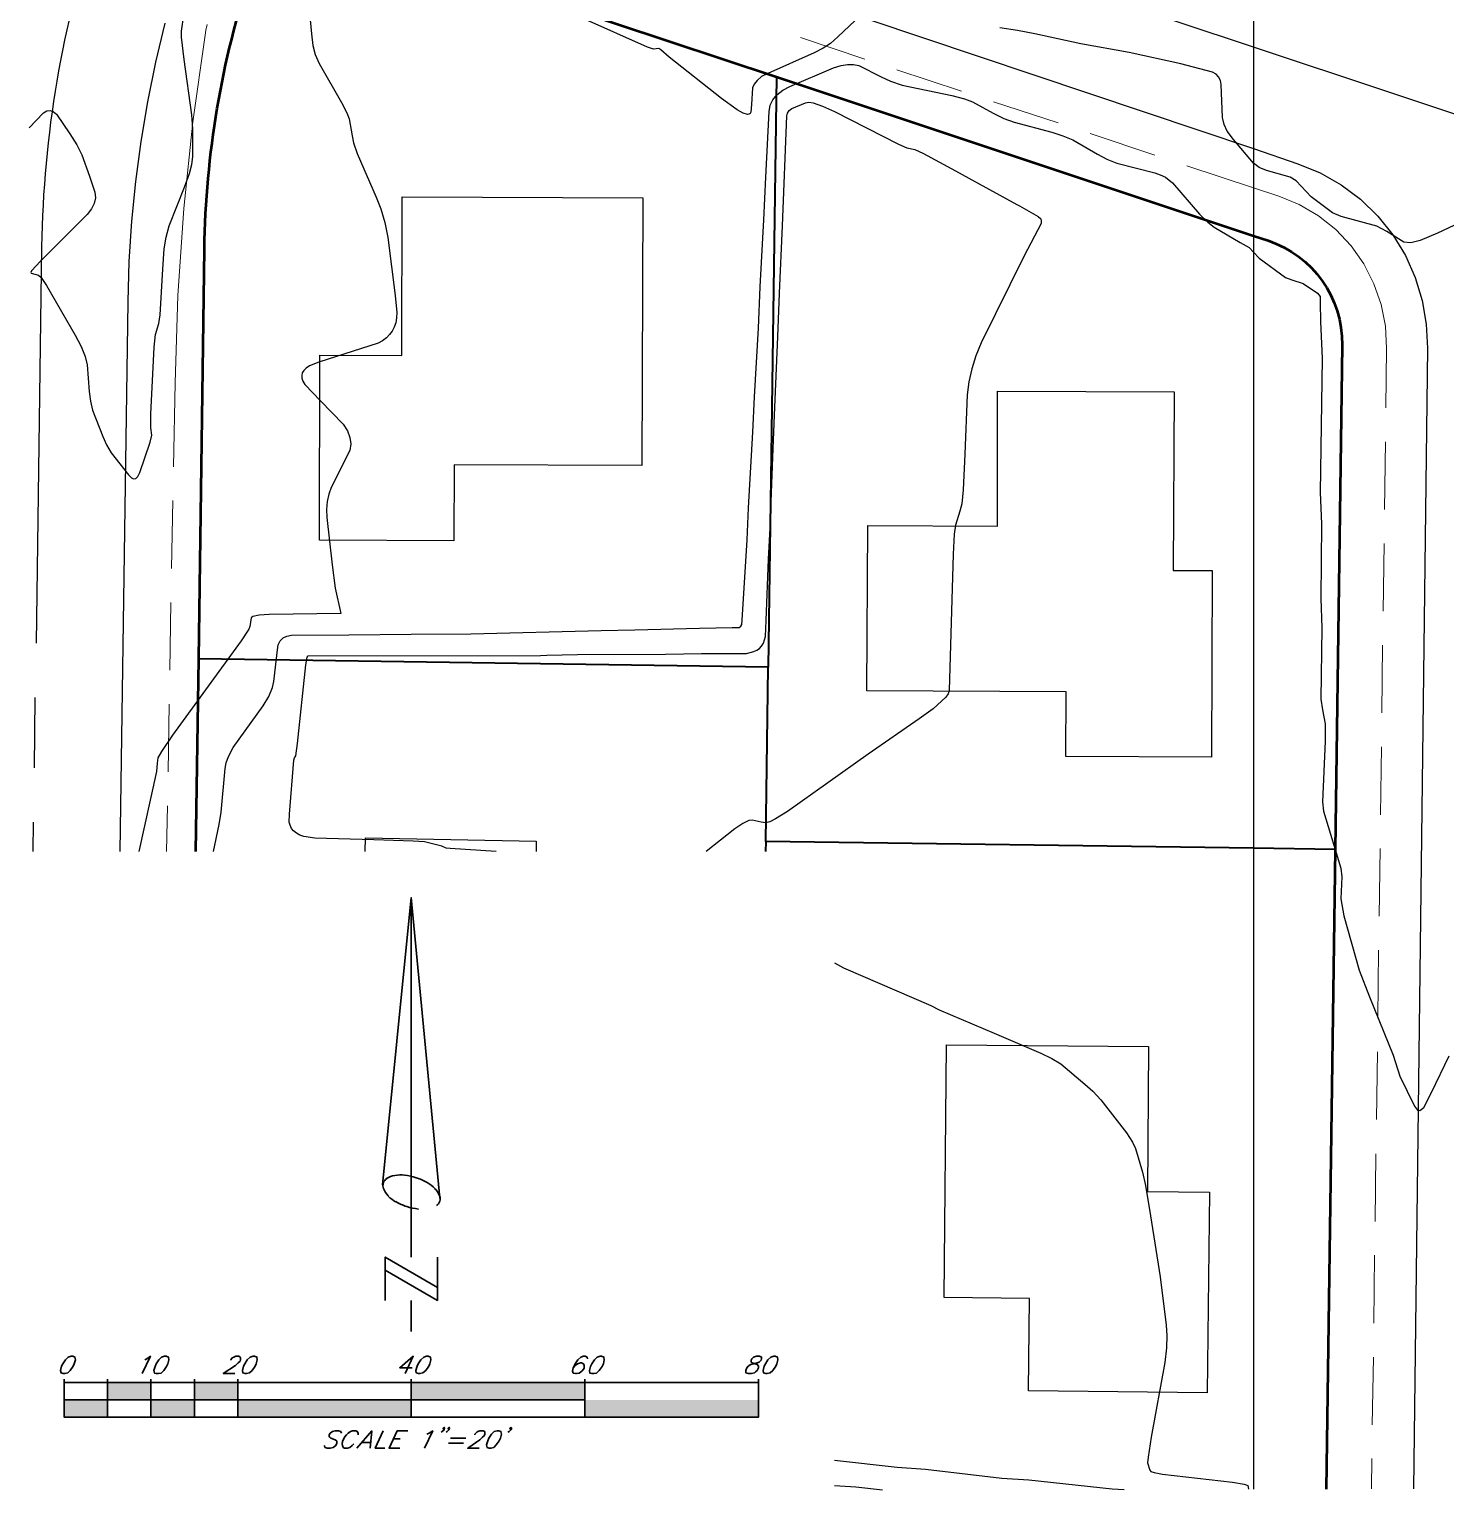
# Model space of a CAD drawing. Header units: feet. Extents: x 7 to 2308, y -319 to 1396.
# Drawn here: x 519.6 to 780.7, y -318.6 to -49.4 of the extents above; entities that cross this region are included whole.
import ezdxf

# ---------------------------------------------------------------- set-up
doc = ezdxf.new("R2010")
doc.units = ezdxf.units.FT
doc.header["$MEASUREMENT"] = 0
for name, color, linetype in [('PDF_NORTH', 7, 'Continuous'), ('PDF_X1003BASE$PA_NEAT_LINE', 7, 'Continuous'), ('PDF_X1003BASE$PA_PARCEL', 7, 'Continuous'), ('PDF_X1003BASE$PA_ROW', 7, 'Continuous'), ('PDF_X1003BASE$ST_STREET_CL', 7, 'Continuous'), ('PDF_X1003BASE$TR_CURB', 7, 'Continuous'), ('PDF_X1003BASE$TR_SIDEWALK', 7, 'Continuous')]:
    doc.layers.add(name, color=color, linetype=linetype)
for name, color, linetype, true_color in [('PDF_X1003BASE$BL_BUILDING', 7, 'Continuous', 0x979797), ('PDF_X1003BASE$CR_CONT_DEF', 7, 'Continuous', 0x979797), ('PDF_X1003BASE$CR_NDX_DEF', 7, 'Continuous', 0x767676)]:
    doc.layers.add(name, color=color, linetype=linetype, true_color=true_color)

msp = doc.modelspace()

# ---------------------------------------------------------------- linework, layer by layer
at = {"layer": 'PDF_NORTH', "lineweight": 30}
for points in [[(590.06, -209.44), (584.78, -262.37)], [(590.06, -275.7), (590.06, -209.44), (595.34, -264.82)], [(594.86, -281.3), (585.26, -275.7), (585.26, -283.7)], [(585.26, -278.1), (594.86, -283.7), (594.86, -275.7)], [(590.06, -289.4), (590.06, -283.7)], [(540.96, -294.63), (541.34, -294.47), (541.98, -293.99), (540.48, -297.18)], [(556.74, -294.73), (556.8, -294.63), (557.06, -294.31), (557.33, -294.15), (557.7, -293.99), (558.29, -293.99), (558.5, -294.15), (558.61, -294.31), (558.61, -294.63), (558.5, -294.89), (558.18, -295.21), (557.65, -295.69), (555.41, -297.18), (557.54, -297.18)], [(588.94, -297.18), (590.43, -293.99), (587.93, -296.12), (590.22, -296.12)], [(622.53, -294.47), (622.47, -294.15), (622.1, -293.99), (621.78, -293.99), (621.3, -294.15), (620.77, -294.63), (620.24, -295.37), (619.92, -296.12), (619.76, -296.76), (619.92, -297.08), (620.34, -297.18), (620.45, -297.18), (620.98, -297.08), (621.46, -296.76), (621.83, -296.28), (621.89, -296.12), (621.94, -295.69), (621.78, -295.37), (621.41, -295.21), (621.25, -295.21), (620.72, -295.37), (620.29, -295.69), (619.92, -296.12)], [(526.09, -298.2), (526.09, -305.23), (654.03, -305.23), (654.03, -298.2)], [(534.09, -298.2), (534.09, -305.23)], [(542.08, -298.2), (542.08, -305.23)], [(550.08, -298.2), (550.08, -305.23)], [(558.08, -298.2), (558.08, -305.23)], [(590.06, -298.2), (590.06, -305.23)], [(622.05, -298.2), (622.05, -305.23)], [(526.09, -302.04), (622.05, -302.04)], [(577.21, -308.17), (577.05, -307.85), (576.63, -307.74), (576.04, -307.74), (575.51, -307.85), (575.08, -308.17), (574.92, -308.49), (574.92, -308.81), (575.03, -308.91), (575.24, -309.07), (576.04, -309.39), (576.25, -309.55), (576.31, -309.71), (576.36, -309.98), (576.15, -310.46), (575.67, -310.78), (575.13, -310.94), (574.55, -310.94), (574.17, -310.78), (574.02, -310.46)], [(580.25, -308.49), (580.25, -308.17), (580.09, -307.85), (579.83, -307.74), (579.24, -307.74), (578.87, -307.85), (578.44, -308.17), (578.12, -308.49), (577.75, -308.91), (577.37, -309.71), (577.32, -310.14), (577.37, -310.46), (577.53, -310.78), (577.75, -310.94), (578.33, -310.94), (578.71, -310.78), (579.19, -310.46), (579.45, -310.14)], [(580.04, -310.94), (582.76, -307.74), (582.49, -310.94)], [(584.89, -307.74), (583.4, -310.94), (585.21, -310.94)], [(587.93, -310.94), (585.96, -310.94), (587.45, -307.74), (589.42, -307.74)], [(586.76, -309.23), (587.98, -309.23)], [(592.94, -308.33), (593.37, -308.17), (594.01, -307.74), (592.51, -310.94)], [(596.19, -307.26), (595.98, -307.42), (595.93, -307.26), (596.14, -307.1), (596.19, -307.26), (596.09, -307.58), (595.77, -307.85), (595.55, -308.01)], [(597.1, -307.26), (596.89, -307.42), (596.83, -307.26), (597.05, -307.1), (597.1, -307.26), (596.99, -307.58), (596.67, -307.85), (596.46, -308.01)], [(597.31, -309.07), (600.08, -309.07)], [(601.74, -308.49), (601.79, -308.33), (602.11, -308.01), (602.32, -307.85), (602.7, -307.74), (603.28, -307.74), (603.55, -307.85), (603.6, -308.01), (603.6, -308.33), (603.5, -308.65), (603.18, -308.91), (602.7, -309.39), (600.46, -310.94), (602.59, -310.94)], [(608.56, -307.26), (608.29, -307.42), (608.24, -307.26), (608.45, -307.1), (608.56, -307.26), (608.4, -307.58), (608.08, -307.85), (607.87, -308.01)], [(581, -309.87), (582.49, -309.87)], [(596.89, -309.98), (599.66, -309.98)]]:
    msp.add_lwpolyline(points, dxfattribs=at)
for points in [[(594.4, -263.06, 0.06623), (592.99, -261.97, 0.052352), (590.96, -261.08, 0.052358), (588.79, -260.62)], [(585.53, -261.23, 0.171526), (584.91, -262.04, 0.171524), (584.94, -263.05, 0.104752), (585.82, -264.42)], [(587.19, -265.49, 0.052352), (589.22, -266.39, 0.052358), (591.39, -266.85)], [(594.7, -266.23, 0.171526), (595.32, -265.43, 0.171524), (595.29, -264.41)]]:
    msp.add_lwpolyline(points, format="xyb", dxfattribs=at)
for points in [[(527.37, -293.99), (526.84, -294.15), (526.3, -294.63), (525.82, -295.37), (525.61, -295.8), (525.4, -296.6), (525.5, -297.02), (525.88, -297.18), (526.2, -297.18), (526.73, -297.02), (527.21, -296.6), (527.74, -295.8), (527.95, -295.37), (528.17, -294.63), (528.06, -294.15), (527.69, -293.99)], [(544.59, -293.99), (544.05, -294.15), (543.52, -294.63), (543.04, -295.37), (542.83, -295.85), (542.62, -296.6), (542.72, -297.08), (543.09, -297.18), (543.41, -297.18), (543.95, -297.08), (544.43, -296.6), (544.96, -295.85), (545.17, -295.37), (545.39, -294.63), (545.28, -294.15), (544.91, -293.99)], [(560.9, -293.99), (560.37, -294.15), (559.83, -294.63), (559.35, -295.37), (559.14, -295.8), (558.93, -296.6), (558.98, -297.02), (559.41, -297.18), (559.67, -297.18), (560.21, -297.02), (560.74, -296.6), (561.27, -295.8), (561.49, -295.37), (561.65, -294.63), (561.59, -294.15), (561.17, -293.99)], [(592.89, -293.99), (592.35, -294.15), (591.82, -294.63), (591.34, -295.37), (591.13, -295.8), (590.91, -296.6), (590.97, -297.02), (591.39, -297.18), (591.66, -297.18), (592.19, -297.02), (592.73, -296.6), (593.26, -295.8), (593.47, -295.37), (593.63, -294.63), (593.58, -294.15), (593.15, -293.99)], [(624.87, -293.99), (624.34, -294.15), (623.81, -294.63), (623.33, -295.37), (623.11, -295.85), (622.9, -296.6), (622.95, -297.08), (623.38, -297.18), (623.65, -297.18), (624.18, -297.08), (624.71, -296.6), (625.25, -295.85), (625.46, -295.37), (625.62, -294.63), (625.57, -294.15), (625.14, -293.99)], [(653.66, -293.99), (653.13, -294.15), (652.81, -294.47), (652.7, -294.73), (652.7, -295.05), (652.91, -295.21), (653.45, -295.37), (653.82, -295.53), (654.03, -295.8), (654.03, -296.12), (653.82, -296.6), (653.5, -296.86), (653.29, -297.02), (652.75, -297.18), (652.17, -297.18), (651.74, -297.02), (651.69, -296.86), (651.69, -296.6), (651.9, -296.12), (652.17, -295.8), (652.65, -295.53), (653.18, -295.37), (653.82, -295.21), (654.19, -295.05), (654.51, -294.73), (654.62, -294.47), (654.62, -294.15), (654.25, -293.99)], [(656.86, -293.99), (656.33, -294.15), (655.79, -294.63), (655.31, -295.37), (655.1, -295.8), (654.89, -296.6), (654.94, -297.02), (655.37, -297.18), (655.63, -297.18), (656.17, -297.02), (656.7, -296.6), (657.23, -295.8), (657.45, -295.37), (657.61, -294.63), (657.55, -294.15), (657.13, -293.99)], [(654.03, -298.84), (526.09, -298.84)], [(605.89, -307.74), (605.36, -307.85), (604.83, -308.33), (604.35, -309.07), (604.14, -309.55), (603.92, -310.3), (604.03, -310.78), (604.4, -310.94), (604.72, -310.94), (605.26, -310.78), (605.73, -310.3), (606.27, -309.55), (606.48, -309.07), (606.69, -308.33), (606.59, -307.85), (606.21, -307.74)]]:
    msp.add_lwpolyline(points, close=True, dxfattribs=at)
at = {"layer": 'PDF_NORTH', "lineweight": 0}
for points in [[(542.08, -302.04), (534.09, -302.04), (542.08, -302.04)], [(534.09, -305.23), (526.09, -305.23), (534.09, -305.23)], [(550.08, -305.23), (542.08, -305.23), (550.08, -305.23)]]:
    msp.add_lwpolyline(points, dxfattribs=at)
at = {"layer": 'PDF_NORTH', "lineweight": 30}
for centre, radius, start, end in [((587.64, -264.53), 3.92, 99.2391, 123.1638), ((588.12, -267.25), 6.69, 84.0855, 99.2385), ((591.58, -265.81), 3.92, 21.029, 44.9491), ((590.51, -259.73), 6.69, 224.9501, 240.1067)]:
    msp.add_arc(centre, radius, start, end, dxfattribs=at)
at = {"layer": 'PDF_NORTH', "transparency": 33554559}
for points in [[(534.09, -302.04), (542.08, -302.04), (542.08, -298.84)], [(542.08, -298.84), (534.09, -298.84), (534.09, -302.04)], [(558.08, -298.84), (550.08, -298.84), (550.08, -302.04)], [(558.08, -302.04), (550.08, -302.04), (558.08, -298.84)], [(622.05, -302.04), (590.06, -302.04), (622.05, -298.84)], [(590.06, -302.04), (622.05, -298.84), (590.06, -298.84)], [(526.09, -305.23), (534.09, -305.23), (534.09, -302.04)], [(534.09, -302.04), (526.09, -302.04), (526.09, -305.23)], [(542.08, -305.23), (550.08, -305.23), (550.08, -302.04)], [(550.08, -302.04), (542.08, -302.04), (542.08, -305.23)], [(558.08, -302.04), (558.08, -302.04), (550.08, -302.04)], [(590.06, -305.23), (558.08, -305.23), (590.06, -302.04)], [(558.08, -305.23), (590.06, -302.04), (558.08, -302.04)], [(622.05, -302.04), (654.03, -302.04), (622.05, -305.23)], [(654.03, -302.04), (622.05, -305.23), (654.03, -305.23)]]:
    msp.add_solid(points, dxfattribs=at)
at = {"layer": 'PDF_X1003BASE$BL_BUILDING', "lineweight": 25}
for points in [[(573.11, -143.6), (573.22, -109.48), (588.3, -109.53), (588.36, -80.32), (632.71, -80.48), (632.55, -129.79), (597.95, -129.68), (597.9, -143.7)], [(710.7, -183.47), (710.76, -171.53), (674.03, -171.37), (674.19, -140.88), (698.07, -140.98), (698.12, -116.14), (730.64, -116.25), (730.48, -149.19), (737.68, -149.19), (737.52, -183.58)], [(703.83, -300.38), (703.99, -283.32), (688.26, -283.16), (688.69, -236.57), (725.95, -236.89), (725.74, -263.65), (737.15, -263.76), (736.77, -300.7)]]:
    msp.add_lwpolyline(points, close=True, dxfattribs=at)
msp.add_lwpolyline([(581.54, -200.96), (581.59, -198.45), (613.09, -199.04), (613.06, -200.96)], dxfattribs=at)
at = {"layer": 'PDF_X1003BASE$CR_CONT_DEF', "lineweight": 25}
for points in [[(519.64, -67.58), (522.25, -64.8), (522.89, -64.43), (523.48, -64.38), (524.06, -64.59), (524.65, -65.07), (527.1, -68.7), (528.43, -70.72), (529.34, -72.53), (530.78, -76.48), (531.74, -79.46), (531.85, -80.48), (531.63, -81.49), (531.1, -82.5), (530.35, -83.57), (521.72, -92.15), (520.06, -93.96), (519.96, -94.23), (520.01, -94.39), (521.34, -94.71), (521.82, -95.14), (522.84, -96.63), (528.11, -105.8), (529.23, -107.88), (529.93, -109.69), (530.3, -111.24), (530.67, -116.19), (530.94, -117.95), (531.31, -119.61), (533.18, -124.46), (533.87, -126), (534.73, -127.5), (537.92, -131.55), (538.46, -132.08), (538.88, -132.29), (539.31, -132.19), (539.68, -131.81), (540, -131.07), (541.92, -125.52), (542.24, -124.24), (542.08, -122.86), (542.08, -120.35), (542.67, -107.99), (542.94, -105.69), (543.52, -103.61), (543.79, -102.01), (544.27, -93.64), (544.53, -89.86), (544.91, -87.73), (545.44, -85.65), (548.27, -78.5), (549.17, -76), (549.6, -74.35), (549.81, -72.91), (549.81, -67.74), (549.6, -65.18), (548.21, -54.99), (547.73, -50.84), (547.68, -49.77), (548.11, -46.78)], [(553.63, -200.96), (554.66, -195.95), (555.04, -193.71), (555.73, -185.66), (555.94, -184.59), (556.37, -183.47), (557.22, -181.77), (562.77, -174.09), (563.83, -172.38), (564.47, -170.73), (564.74, -169.61), (565.38, -163.8), (565.54, -162.84), (565.91, -162.1), (566.44, -161.56), (567.14, -161.24), (567.99, -161.08), (578.55, -161.03), (590.01, -160.92), (601.04, -160.82), (625.03, -160.23), (631.27, -160.12), (643.16, -159.8), (649.18, -159.64), (650.46, -159.64), (650.78, -159.43), (651, -159.11), (651.05, -158.31), (651.96, -143.49), (652.22, -137.63), (653.02, -123.66), (653.34, -117.15), (654.03, -104.47), (654.35, -96.9), (655.05, -84.53), (655.37, -76.69), (656.01, -64.54), (656.22, -63.42), (656.7, -62.4), (657.45, -61.5), (658.51, -60.65), (659.85, -59.95), (667.89, -56.49), (669.28, -56.06), (670.45, -55.9), (671.57, -55.9), (672.53, -56.06), (676.64, -58.19), (678.4, -58.99), (680.53, -59.69), (689.7, -61.6), (692.04, -62.24), (693.48, -62.78), (697.32, -64.86), (699.29, -65.87), (701.16, -66.56), (708.09, -68.38), (710.12, -69.02), (711.98, -69.81), (716.51, -72.43), (718.22, -73.33), (720.09, -74.08), (727.12, -75.84), (728.08, -76.21), (729.04, -76.69), (730.32, -77.7), (735.33, -83.46), (736.88, -84.95), (738, -85.86), (742.85, -88.69), (744.45, -89.65), (745.25, -90.5), (746.31, -91.62), (751.17, -95.14), (752.34, -95.62), (754.42, -96.26), (757.08, -98.02), (757.56, -98.66), (757.56, -99.83), (757.62, -103.24), (757.94, -110.06), (757.56, -134.8), (757.83, -140.56), (757.67, -154.31), (757.88, -159.75), (757.67, -172.86), (757.99, -174.84), (758.47, -177.4), (758.47, -180.59), (757.99, -191.79), (758.2, -193.5), (761.4, -204), (761.56, -205.6), (761.35, -209.7), (761.93, -212.79), (764.76, -222.82), (766.63, -227.77), (771.05, -238.49), (772.22, -242.38), (774.94, -247.87), (775.53, -248.62), (775.96, -248.67), (776.65, -248.14), (778.09, -245.37), (781.34, -238.6)], [(605.71, -200.96), (597.21, -200.43), (596.46, -200.32), (595.66, -199.95), (592.51, -199.2), (590.43, -199.04), (583.18, -198.83), (572.26, -198.51), (570.28, -198.19), (569.54, -197.92), (568.9, -197.6), (568.36, -197.17), (567.99, -196.69), (567.72, -196.11), (567.56, -195.52), (567.62, -194.08), (568.42, -184.11), (568.52, -183.69), (568.79, -183.31), (569.06, -181.02), (570.6, -166.57), (570.87, -165.13), (571.03, -164.92), (613.84, -164.81), (615.01, -164.76), (620.72, -164.65), (636.92, -164.6), (643.53, -164.49), (651.85, -164.44), (653.18, -164.12), (653.77, -163.85), (654.25, -163.53), (654.62, -163.11), (654.94, -162.58), (655.31, -161.35), (655.47, -158.36), (655.9, -147.06), (656.17, -141.36), (656.75, -126.7), (657.02, -120.51), (657.61, -106.12), (657.93, -98.07), (658.46, -85.65), (659.26, -65.34), (659.37, -64.86), (659.69, -64.38), (660.22, -64), (662.72, -62.94), (663.31, -62.83), (664.11, -62.99), (665.82, -63.58), (668.05, -64.59), (679.84, -70.61), (681.38, -71.25), (682.88, -71.57), (684.31, -72.27), (689.7, -75.15), (701.64, -81.7), (702.17, -81.92), (705.59, -83.89), (706.07, -84.37), (706.17, -84.69), (706.12, -85.22), (703.03, -91.14), (695.08, -107.19), (694.12, -109.58), (693.38, -111.98), (692.84, -114.38), (692.52, -116.78), (692.1, -127.71), (691.78, -134.27), (691.51, -136.88), (691.14, -138.21), (690.34, -140.82), (690.13, -142.48), (689.91, -146.16), (689.22, -171.26), (689.01, -171.9), (688.58, -172.49), (686.23, -174.68), (683.67, -176.49), (674.29, -182.99), (659.42, -193.6), (657.18, -194.93), (656.11, -195.47), (655.42, -195.68), (654.51, -195.52), (652.86, -195.15), (652.27, -195.25), (651.16, -195.79), (649.66, -196.8), (644.4, -200.96)], [(668.05, -221.49), (669.71, -222.39), (685.81, -229.32), (687.35, -230.12), (697.48, -234.44), (706.07, -238.12), (708.09, -239.13), (709.74, -240.09), (714.22, -243.82), (715.66, -245.15), (717.15, -246.75), (721.85, -252.78), (722.96, -254.54), (723.55, -255.71), (724.83, -260.08), (725.36, -262.53), (726.32, -268.13), (728.08, -279.38), (729.2, -288.23), (729.31, -290.15), (729.26, -292.44), (728.94, -295.16), (726.43, -308.91), (725.84, -312.59), (725.74, -313.66), (726.16, -314.99), (726.38, -315.2), (726.96, -315.42), (728.51, -315.74), (741.41, -317.18), (743.54, -317.55), (744.24, -317.82), (744.38, -318.49)], [(668.05, -313.11), (679.62, -314.46), (684.85, -314.83), (698.92, -316.43), (703.88, -316.75), (719.23, -318.4), (721.43, -318.53)], [(668.05, -317.79), (672, -318.08), (676.93, -318.6)]]:
    msp.add_lwpolyline(points, dxfattribs=at)
at = {"layer": 'PDF_X1003BASE$CR_NDX_DEF', "lineweight": 25}
for points in [[(571.03, -43.75), (571.67, -50.25), (571.94, -52.38), (572.36, -54.03), (573.06, -55.69), (577.21, -62.88), (578.17, -64.8), (578.6, -65.92), (579.13, -69.07), (579.4, -70.35), (580.09, -72.32), (583.56, -80.37), (584.46, -82.5), (585.16, -85.01), (585.74, -87.78), (587.08, -98.5), (587.4, -101.64), (587.34, -102.6), (587.18, -103.51), (586.92, -104.31), (586.54, -105.05), (586.06, -105.69), (585.48, -106.28), (584.73, -106.81), (583.93, -107.24), (573, -110.76), (571.3, -111.45), (570.71, -111.88), (570.28, -112.3), (569.96, -112.73), (569.86, -113.21), (569.91, -113.74), (570.07, -114.28), (570.44, -114.86), (573.32, -117.9), (577.48, -122.22), (578.28, -123.45), (578.76, -124.67), (578.92, -125.84), (578.71, -127.02), (575.29, -133.89), (574.87, -135.12), (574.55, -136.45), (574.44, -137.89), (574.49, -139.38), (575.45, -148.13), (576.04, -152.39), (577.05, -157.08), (563.89, -157.3), (562.02, -157.4), (560.85, -157.67), (560.53, -157.88), (560.31, -159.48), (560.1, -159.96), (558.71, -162.15), (546.03, -179.53), (544, -182.51), (543.36, -183.69), (543.25, -184.65), (543.09, -186.19), (539.84, -200.96)], [(671.84, -47.8), (668.64, -50.78), (667.31, -52.01), (665.98, -52.92), (664.32, -53.77), (655.74, -57.55), (654.62, -58.14), (653.82, -58.83), (653.23, -59.53), (652.97, -60.22), (652.75, -63.26), (652.65, -64.7), (652.49, -64.91), (652.27, -65.07), (652.01, -65.12), (651.21, -64.86), (650.14, -64.27), (647.26, -62.14), (637.56, -54.57), (636.07, -53.18), (635.7, -52.97), (634.68, -53.08), (633.62, -52.7), (621.73, -47.42)], [(788.48, -82.61), (779.21, -86.98), (776.01, -88.31), (774.25, -88.74), (772.97, -88.63), (769.88, -86.66), (768.01, -85.7), (761.45, -83.94), (759.86, -83.25), (755.91, -80.32), (753.14, -77.33), (752.02, -76.64), (747.7, -75.41), (746.31, -74.88), (745.25, -74.08), (741.57, -69.71), (740.45, -68.16), (739.86, -66.94), (739.54, -65.66), (739.33, -59.58), (739.17, -58.83), (738.85, -58.19), (738.37, -57.66), (737.73, -57.34), (731.87, -55.79), (722.38, -53.66), (713.48, -52.12), (704.95, -50.25), (701.8, -49.61), (698.5, -49.13)]]:
    msp.add_lwpolyline(points, dxfattribs=at)
at = {"layer": 'PDF_X1003BASE$PA_NEAT_LINE', "lineweight": 25}
msp.add_lwpolyline([(745.25, 225.56), (745.25, 102.43), (745.25, 26.89), (745.25, -24.61), (745.25, -87.46), (745.25, -200.37), (745.25, -318.49)], dxfattribs=at)
at = {"layer": 'PDF_X1003BASE$PA_PARCEL', "lineweight": 40}
for points in [[(657.34, -58.19), (655.85, -166.95), (550.88, -165.45)], [(760.34, -200.59), (745.25, -200.37), (655.37, -199.09), (655.85, -166.95)], [(655.37, -199.09), (655.34, -200.96)]]:
    msp.add_lwpolyline(points, dxfattribs=at)
at = {"layer": 'PDF_X1003BASE$PA_ROW', "lineweight": 53}
msp.add_lwpolyline([(550.37, -200.96), (550.88, -165.45), (551.94, -89.91, -0.076562), (560.58, -38.68), (562.55, -32.5), (564.37, -31.06), (566.34, -29.73), (568.36, -28.61), (657.34, -58.19), (745.25, -87.46), (747.97, -88.37, -0.326737), (761.61, -107.61), (760.34, -200.59), (758.68, -318.47)], format="xyb", dxfattribs=at)
at = {"layer": 'PDF_X1003BASE$ST_STREET_CL', "lineweight": 25}
msp.add_lwpolyline([(519.64, 22.36), (546.35, 13.51), (532.17, -29.19, 0.077058), (521.93, -89.49), (520.92, -162.58)], format="xyb", dxfattribs=at)
for points in [[(886.57, -228.84), (826.23, -228.04), (791.9, -227.61), (792.69, -164.65), (795.15, -69.28), (745.25, -52.7), (661.44, -24.82)], [(520.6, -185.55), (520.76, -172.6)], [(520.37, -200.96), (520.44, -195.57)]]:
    msp.add_lwpolyline(points, dxfattribs=at)
at = {"layer": 'PDF_X1003BASE$TR_CURB', "lineweight": 25}
for points in [[(583.18, -16.98), (745.25, -71.41), (753.46, -74.19), (757.56, -75.84), (761.45, -78.08), (764.97, -80.74), (768.17, -83.84), (770.94, -87.3), (773.29, -91.09), (775.1, -95.14), (776.38, -99.4), (777.13, -103.77), (777.34, -108.2), (774.78, -318.44)], [(536.42, -200.96), (537.87, -99.62), (538.08, -92.21), (538.56, -84.79), (539.31, -77.44), (540.27, -70.08), (541.5, -62.78), (542.99, -55.47), (544.69, -48.28)]]:
    msp.add_lwpolyline(points, dxfattribs=at)
at = {"layer": 'PDF_X1003BASE$TR_SIDEWALK', "lineweight": 18}
for points in [[(546.24, -130.06), (546.51, -114.6), (547.04, -98.5), (548.16, -82.45), (549.81, -66.46), (552.05, -50.52), (552.21, -49.56), (552.42, -48.54)], [(673.65, -54.89), (661.82, -50.94)], [(691.46, -60.81), (679.57, -56.86)], [(709.26, -66.67), (697.38, -62.78)], [(727.07, -72.59), (715.18, -68.64)], [(732.99, -74.56), (745.25, -78.61), (749.94, -80.16), (753.72, -81.7), (757.24, -83.78), (760.44, -86.34), (763.27, -89.33), (765.61, -92.63), (767.48, -96.31), (768.81, -100.15), (769.61, -104.15), (769.82, -108.25), (769.66, -119.18)], [(769.45, -137.95), (769.61, -125.42)], [(546.13, -136.29), (545.87, -148.77)], [(769.18, -156.66), (769.34, -144.18)], [(545.76, -155.06), (545.55, -167.53)], [(768.92, -175.42), (769.08, -162.95)], [(545.44, -173.77), (545.23, -186.3)], [(768.71, -194.19), (768.87, -181.66)], [(545.12, -192.54), (544.94, -200.96)], [(768.44, -212.9), (768.6, -200.43)], [(768.17, -231.67), (768.33, -219.14)], [(767.96, -250.38), (768.12, -237.9)], [(767.69, -269.14), (767.85, -256.67)], [(767.43, -287.91), (767.59, -275.38)], [(767.16, -306.62), (767.37, -294.15)], [(767, -318.45), (767.11, -312.86)]]:
    msp.add_lwpolyline(points, dxfattribs=at)

doc.saveas('drawing.dxf')
